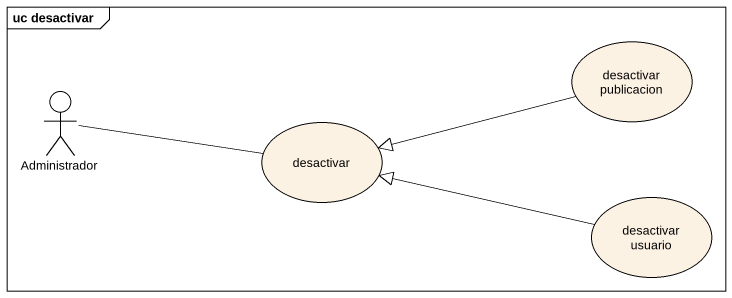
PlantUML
@startuml
mainframe uc desactivar
usecase "desactivar publicacion" as desactivar_publicacion
actor Administrador
usecase desactivar
usecase "desactivar usuario" as desactivar_usuario
desactivar_publicacion -left-|> desactivar
Administrador -right- desactivar
desactivar_usuario -left-|> desactivar
@enduml
